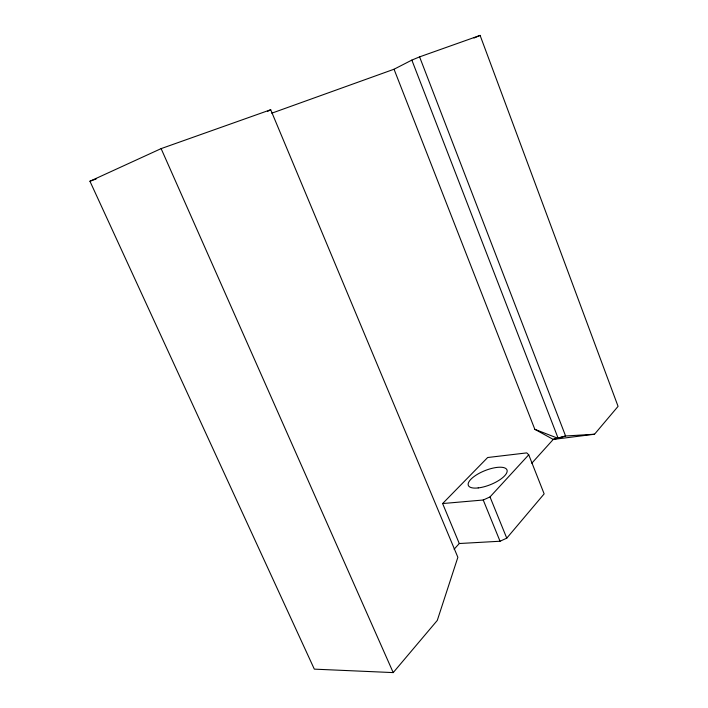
<?xml version="1.0" encoding="UTF-8"?>
<svg xmlns="http://www.w3.org/2000/svg" width="708" height="708" viewBox="0 0 708 708"><rect width="100%" height="100%" fill="white"/><g stroke="black" fill="none" stroke-linecap="round" stroke-linejoin="round"><path stroke-width="1.06" d="M393.214 672.6L437.279 620.429L457.864 557.293L270.695 109.731L161.123 148.618L89.934 181.23L314.325 669.14L393.214 672.6L161.123 148.618M459.271 543.523L500.043 541.239L506.76 538.16L544.151 493.883L528.743 454.801L526.743 452.89L487.662 457.518L442.624 503.556L459.271 543.523L454.111 549.24M394.037 69.234L534.832 429.322L553.258 439.429L594.525 434.234L618.066 406.365L480.104 35.4L419.587 56.879L411.844 60.1L394.037 69.234L271.73 113.2M531.77 463.227L553.258 439.429L565.595 435.995L594.525 434.234M442.624 503.556L483.228 500.007L490.016 496.928L528.743 454.801M267.536 111.422L270.695 109.731M474.015 38.037L480.104 35.4M89.934 181.23L96.173 178.974M553.258 439.429L565.595 435.995L419.587 56.879M534.832 429.322L558.196 438.411L411.844 60.1M483.228 500.007L500.043 541.239M490.016 496.928L506.76 538.16M478.192 487.927A20.824 7.54 -21.9 0 0 507.167 470.838A20.824 7.54 -21.9 0 0 477.564 474.227A20.824 7.54 -21.9 0 0 478.192 487.927"/></g></svg>
